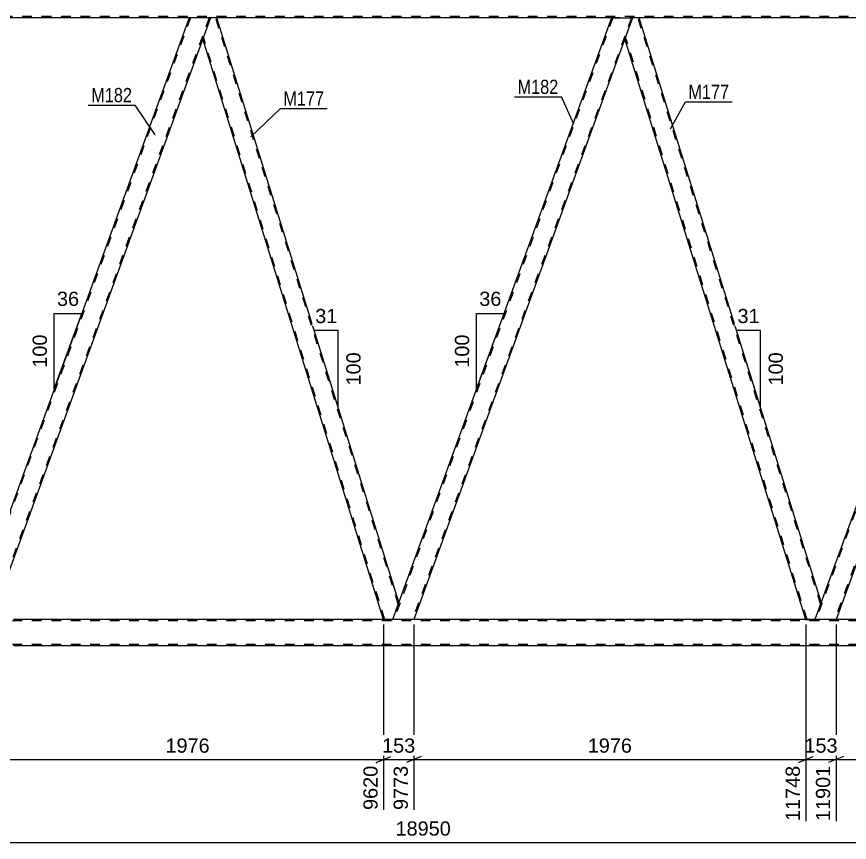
# Model space of a CAD drawing. Header units: millimetres. Extents: x -111 to 730, y -400 to 194.
# Drawn here: x 222.6 to 390.5, y -168.1 to -1.8 of the extents above; entities that cross this region are included whole.
import ezdxf

# ---------------------------------------------------------------- set-up
doc = ezdxf.new("R2010")
doc.units = ezdxf.units.MM
doc.linetypes.add('DXK_LINE_DOT2', pattern=[3.9198, 1.9599, -1.9599])
doc.styles.add('Arial', font='ARIAL.TTF', dxfattribs={"height": 0.2})
doc.styles.add('Arial Narrow', font='ARIALN.TTF', dxfattribs={"height": 0.2})

# ---------------------------------------------------------------- blocks, each defined once
blk = doc.blocks.new('Part-203724211-2986 - 2778')
at = {"color": 7, "linetype": 'DXK_LINE_DOT2'}
for p, q in [((257.64, -2), (213.51, -123.22)), ((261.38, -2), (217.26, -123.22)), ((257.64, -2), (257.65, -2)), ((261.64, -2), (260.09, -6.25)), ((213.26, -123.22), (215.02, -118.4)), ((219.27, -118.4), (217.52, -123.22)), ((217.52, -123.22), (213.26, -123.22))]:
    blk.add_line(p, q, dxfattribs=at)
at = {"color": 2, "linetype": 'Continuous'}
for p, q in [((257.38, -2), (215.02, -118.4)), ((261.64, -2), (257.38, -2)), ((260.09, -6.25), (219.27, -118.4))]:
    blk.add_line(p, q, dxfattribs=at)
blk = doc.blocks.new('Part-203724211-2991 - 2778')
at = {"color": 2, "linetype": 'Continuous'}
for p, q in [((346.77, -2), (345.22, -6.25)), ((348.09, -2), (346.77, -2)), ((384.79, -119.75), (348.09, -2)), ((381.68, -123.22), (345.22, -6.25)), ((384.52, -120.49), (383.53, -123.22)), ((384.79, -119.75), (384.52, -120.49))]:
    blk.add_line(p, q, dxfattribs=at)
at = {"color": 7, "linetype": 'DXK_LINE_DOT2'}
for p, q in [((384.66, -120.12), (347.84, -2)), ((381.93, -123.22), (345.36, -5.88)), ((384.77, -119.81), (384.52, -120.49)), ((381.68, -123.22), (383.53, -123.22))]:
    blk.add_line(p, q, dxfattribs=at)
blk = doc.blocks.new('Part-203724211-3001 - 2778')
at = {"color": 2, "linetype": 'Continuous'}
for p, q in [((261.64, -2), (260.09, -6.25)), ((262.95, -2), (261.64, -2)), ((299.66, -119.75), (262.95, -2)), ((296.55, -123.22), (260.09, -6.25)), ((298.39, -123.22), (299.66, -119.75))]:
    blk.add_line(p, q, dxfattribs=at)
at = {"color": 7, "linetype": 'DXK_LINE_DOT2'}
for p, q in [((299.52, -120.12), (262.7, -2)), ((296.8, -123.22), (260.22, -5.88)), ((296.55, -123.22), (298.39, -123.22))]:
    blk.add_line(p, q, dxfattribs=at)
blk = doc.blocks.new('Part-203724211-3026 - 2778')
at = {"color": 7, "linetype": 'DXK_LINE_DOT2'}
for p, q in [((342.77, -2), (298.65, -123.22)), ((346.52, -2), (302.39, -123.22)), ((342.77, -2), (342.79, -2)), ((346.77, -2), (345.22, -6.25)), ((299.66, -119.75), (298.39, -123.22)), ((302.65, -123.22), (298.39, -123.22))]:
    blk.add_line(p, q, dxfattribs=at)
at = {"color": 2, "linetype": 'Continuous'}
for p, q in [((342.51, -2), (299.66, -119.75)), ((342.51, -2), (346.77, -2)), ((345.22, -6.25), (302.65, -123.22))]:
    blk.add_line(p, q, dxfattribs=at)
blk = doc.blocks.new('Part-203724211-3031 - 2778')
at = {"color": 7, "linetype": 'DXK_LINE_DOT2'}
for p, q in [((427.9, -2), (383.78, -123.22)), ((431.65, -2), (387.53, -123.22)), ((427.9, -2), (427.92, -2)), ((431.9, -2), (430.36, -6.25)), ((384.79, -119.75), (383.53, -123.22)), ((387.78, -123.22), (383.53, -123.22))]:
    blk.add_line(p, q, dxfattribs=at)
at = {"color": 2, "linetype": 'Continuous'}
for p, q in [((427.65, -2), (384.79, -119.75)), ((427.65, -2), (431.9, -2)), ((430.36, -6.25), (387.78, -123.22))]:
    blk.add_line(p, q, dxfattribs=at)
blk = doc.blocks.new('Part-203724211-3360 - 2778')
at = {"color": 7, "linetype": 'DXK_LINE_DOT2'}
for p, q in [((633.32, -1.76), (-29.49, -1.76)), ((262.95, -2), (257.38, -2)), ((348.09, -2), (342.51, -2))]:
    blk.add_line(p, q, dxfattribs=at)
at = {"color": 2, "linetype": 'Continuous'}
for p, q in [((257.38, -2), (177.82, -2)), ((342.51, -2), (262.95, -2)), ((427.65, -2), (348.09, -2))]:
    blk.add_line(p, q, dxfattribs=at)
blk = doc.blocks.new('Part-203724211-3365 - 2778')
at = {"color": 7, "linetype": 'DXK_LINE_DOT2'}
for p, q in [((623.52, -123.46), (-50.14, -123.46)), ((623.52, -128.26), (-50.14, -128.26))]:
    blk.add_line(p, q, dxfattribs=at)
at = {"color": 2, "linetype": 'Continuous'}
for p, q in [((462.18, -123.22), (221.96, -123.22)), ((462.18, -128.5), (221.96, -128.5))]:
    blk.add_line(p, q, dxfattribs=at)
blk = doc.blocks.new('StraightDimension-203724211-3465 - 2778')
at = {"color": 7, "linetype": 'Continuous'}
for p, q in [((387.78, -124.22), (387.78, -163.83)), ((466.82, -124.22), (466.82, -163.83)), ((389.28, -150.81), (386.28, -152.01)), ((465.32, -152.01), (468.32, -150.81)), ((387.78, -151.41), (466.82, -151.41))]:
    blk.add_line(p, q, dxfattribs=at)
at = {"color": 0}
blk.add_wipeout([(432.35, -150.66), (432.35, -146.46), (422.25, -146.46), (422.25, -150.66)], dxfattribs=at)
at = {"color": 0, "linetype": 'Continuous'}
blk.add_wipeout([(466.22, -152.11), (462.02, -152.11), (462.02, -164.43), (466.22, -164.43)], dxfattribs=at)
at = {"color": 3, "style": 'Arial'}
blk.add_text('1976', height=2.865, dxfattribs=at).set_placement((422.85, -150.06))
at = {"color": 3, "linetype": 'Continuous', "style": 'Arial'}
blk.add_text('13877', height=2.865, rotation=90.0002, dxfattribs=at).set_placement((465.62, -163.83))
blk = doc.blocks.new('StraightDimension-203724211-3483 - 2778')
at = {"color": 7, "linetype": 'Continuous'}
for p, q in [((381.68, -124.22), (381.68, -163.83)), ((387.78, -124.22), (387.78, -163.83)), ((380.18, -152.01), (383.18, -150.81)), ((389.28, -150.81), (386.28, -152.01)), ((381.68, -151.41), (387.78, -151.41))]:
    blk.add_line(p, q, dxfattribs=at)
at = {"color": 0}
blk.add_wipeout([(388.67, -150.66), (388.67, -146.46), (380.8, -146.46), (380.8, -150.66)], dxfattribs=at)
at = {"color": 0, "linetype": 'Continuous'}
blk.add_wipeout([(387.18, -152.11), (382.98, -152.11), (382.98, -164.43), (387.18, -164.43)], dxfattribs=at)
at = {"color": 3, "style": 'Arial'}
blk.add_text('153', height=2.865, dxfattribs=at).set_placement((381.4, -150.06))
at = {"color": 3, "linetype": 'Continuous', "style": 'Arial'}
blk.add_text('11901', height=2.865, rotation=90.0002, dxfattribs=at).set_placement((386.58, -163.83))
blk = doc.blocks.new('StraightDimension-203724211-3501 - 2778')
at = {"color": 7, "linetype": 'Continuous'}
for p, q in [((302.65, -124.22), (302.65, -161.6)), ((381.68, -124.22), (381.68, -163.83)), ((304.15, -150.81), (301.15, -152.01)), ((380.18, -152.01), (383.18, -150.81)), ((302.65, -151.41), (381.68, -151.41))]:
    blk.add_line(p, q, dxfattribs=at)
at = {"color": 0}
blk.add_wipeout([(347.21, -150.66), (347.21, -146.46), (337.12, -146.46), (337.12, -150.66)], dxfattribs=at)
at = {"color": 0, "linetype": 'Continuous'}
blk.add_wipeout([(381.08, -152.11), (376.88, -152.11), (376.88, -164.43), (381.08, -164.43)], dxfattribs=at)
at = {"color": 3, "style": 'Arial'}
blk.add_text('1976', height=2.865, dxfattribs=at).set_placement((337.72, -150.06))
at = {"color": 3, "linetype": 'Continuous', "style": 'Arial'}
blk.add_text('11748', height=2.865, rotation=90.0002, dxfattribs=at).set_placement((380.48, -163.83))
blk = doc.blocks.new('AngleDimension-203724211-12802 - 2778')
at = {"color": 7, "linetype": 'Continuous'}
for p, q in [((370.13, -72.72), (367.72, -65)), ((372.55, -65), (367.72, -65)), ((372.55, -80.46), (367.72, -65)), ((372.55, -80.46), (372.55, -65))]:
    blk.add_line(p, q, dxfattribs=at)
at = {"color": 0}
for points in [[(372.96, -64.1), (372.96, -59.9), (367.31, -59.9), (367.31, -64.1)], [(377.65, -68.79), (373.45, -68.79), (373.45, -76.67), (377.65, -76.67)]]:
    blk.add_wipeout(points, dxfattribs=at)
at = {"color": 3, "style": 'Arial'}
blk.add_text('31', height=2.865, dxfattribs=at).set_placement((367.91, -63.5))
blk.add_text('100', height=2.865, rotation=90.0002, dxfattribs=at).set_placement((377.05, -76.07))
blk = doc.blocks.new('StraightDimension-203724211-3537 - 2778')
at = {"color": 7, "linetype": 'Continuous'}
for p, q in [((217.52, -124.22), (217.52, -161.6)), ((296.55, -124.22), (296.55, -161.6)), ((219.02, -150.81), (216.02, -152.01)), ((295.05, -152.01), (298.05, -150.81)), ((217.52, -151.41), (296.55, -151.41))]:
    blk.add_line(p, q, dxfattribs=at)
at = {"color": 0}
blk.add_wipeout([(262.08, -150.66), (262.08, -146.46), (251.98, -146.46), (251.98, -150.66)], dxfattribs=at)
at = {"color": 0, "linetype": 'Continuous'}
blk.add_wipeout([(295.95, -152.11), (291.75, -152.11), (291.75, -162.2), (295.95, -162.2)], dxfattribs=at)
at = {"color": 3, "style": 'Arial'}
blk.add_text('1976', height=2.865, dxfattribs=at).set_placement((252.58, -150.06))
at = {"color": 3, "linetype": 'Continuous', "style": 'Arial'}
blk.add_text('9620', height=2.865, rotation=90.0002, dxfattribs=at).set_placement((295.35, -161.6))
blk = doc.blocks.new('AngleDimension-203724211-4193 - 2778')
at = {"color": 7, "linetype": 'Continuous'}
for p, q in [((315.3, -61.54), (320.84, -61.54)), ((315.3, -76.76), (320.84, -61.54)), ((315.3, -76.76), (315.3, -61.54)), ((318.02, -69.3), (320.84, -61.54))]:
    blk.add_line(p, q, dxfattribs=at)
at = {"color": 0}
for points in [[(320.9, -60.64), (320.9, -56.44), (315.25, -56.44), (315.25, -60.64)], [(314.4, -65.22), (310.2, -65.22), (310.2, -73.09), (314.4, -73.09)]]:
    blk.add_wipeout(points, dxfattribs=at)
at = {"color": 3, "style": 'Arial'}
blk.add_text('36', height=2.865, dxfattribs=at).set_placement((315.85, -60.04))
blk.add_text('100', height=2.865, rotation=90.0002, dxfattribs=at).set_placement((313.8, -72.49))
blk = doc.blocks.new('StraightDimension-203724211-3519 - 2778')
at = {"color": 7, "linetype": 'Continuous'}
for p, q in [((296.55, -124.22), (296.55, -161.6)), ((302.65, -124.22), (302.65, -161.6)), ((295.05, -152.01), (298.05, -150.81)), ((304.15, -150.81), (301.15, -152.01)), ((296.55, -151.41), (302.65, -151.41))]:
    blk.add_line(p, q, dxfattribs=at)
at = {"color": 0}
blk.add_wipeout([(303.53, -150.66), (303.53, -146.46), (295.66, -146.46), (295.66, -150.66)], dxfattribs=at)
at = {"color": 0, "linetype": 'Continuous'}
blk.add_wipeout([(302.05, -152.11), (297.85, -152.11), (297.85, -162.2), (302.05, -162.2)], dxfattribs=at)
at = {"color": 3, "style": 'Arial'}
blk.add_text('153', height=2.865, dxfattribs=at).set_placement((296.26, -150.06))
at = {"color": 3, "linetype": 'Continuous', "style": 'Arial'}
blk.add_text('9773', height=2.865, rotation=90.0002, dxfattribs=at).set_placement((301.45, -161.6))
blk = doc.blocks.new('StraightDimension-203724211-3818 - 2778')
at = {"color": 7, "linetype": 'Continuous'}
blk.add_line((-58.76, -168.12), (667.81, -168.12), dxfattribs=at)
at = {"color": 0}
blk.add_wipeout([(310.68, -167.37), (310.68, -163.17), (298.37, -163.17), (298.37, -167.37)], dxfattribs=at)
at = {"color": 3, "style": 'Arial'}
blk.add_text('18950', height=2.865, dxfattribs=at).set_placement((298.97, -166.77))
blk = doc.blocks.new('AngleDimension-203724211-12757 - 2778')
at = {"color": 7, "linetype": 'Continuous'}
for p, q in [((285, -72.72), (282.59, -65)), ((287.41, -65), (282.59, -65)), ((287.41, -80.46), (282.59, -65)), ((287.41, -80.46), (287.41, -65))]:
    blk.add_line(p, q, dxfattribs=at)
at = {"color": 0}
for points in [[(287.82, -64.1), (287.82, -59.9), (282.18, -59.9), (282.18, -64.1)], [(292.51, -68.79), (288.31, -68.79), (288.31, -76.67), (292.51, -76.67)]]:
    blk.add_wipeout(points, dxfattribs=at)
at = {"color": 3, "style": 'Arial'}
blk.add_text('31', height=2.865, dxfattribs=at).set_placement((282.78, -63.5))
blk.add_text('100', height=2.865, rotation=90.0002, dxfattribs=at).set_placement((291.91, -76.07))
blk = doc.blocks.new('AngleDimension-203724211-4469 - 2778')
at = {"color": 7, "linetype": 'Continuous'}
for p, q in [((230.17, -61.54), (235.71, -61.54)), ((230.17, -76.76), (235.71, -61.54)), ((230.17, -76.76), (230.17, -61.54)), ((232.89, -69.3), (235.71, -61.54))]:
    blk.add_line(p, q, dxfattribs=at)
at = {"color": 0}
for points in [[(235.76, -60.64), (235.76, -56.44), (230.11, -56.44), (230.11, -60.64)], [(229.27, -65.22), (225.07, -65.22), (225.07, -73.09), (229.27, -73.09)]]:
    blk.add_wipeout(points, dxfattribs=at)
at = {"color": 3, "style": 'Arial'}
blk.add_text('36', height=2.865, dxfattribs=at).set_placement((230.71, -60.04))
blk.add_text('100', height=2.865, rotation=90.0002, dxfattribs=at).set_placement((228.67, -72.49))
blk = doc.blocks.new('Mark-203724211-2982 - 2778')
at = {"color": 0}
blk.add_wipeout([(245.85, -18.99), (245.85, -15.99), (237.62, -15.99), (237.62, -18.99)], dxfattribs=at)
blk.add_wipeout([(245.85, -18.99), (245.85, -15.99), (237.62, -15.99), (237.62, -18.99)], dxfattribs=at)
at = {"color": 30, "linetype": 'Continuous'}
for p in [(237.02, -19.59), (250.48, -25.54)]:
    blk.add_line(p, (246.45, -19.59), dxfattribs=at)
at = {"color": 3, "style": 'Arial Narrow'}
blk.add_text('M182', height=2.863, dxfattribs=at).set_placement((237.62, -18.99))
blk = doc.blocks.new('Mark-203724211-2987 - 2778')
at = {"color": 0}
blk.add_wipeout([(366.22, -18.35), (366.22, -15.35), (358, -15.35), (358, -18.35)], dxfattribs=at)
blk.add_wipeout([(366.22, -18.35), (366.22, -15.35), (358, -15.35), (358, -18.35)], dxfattribs=at)
at = {"color": 30, "linetype": 'Continuous'}
for p, q in [((354.38, -24.36), (357.4, -18.95)), ((357.4, -18.95), (366.82, -18.95))]:
    blk.add_line(p, q, dxfattribs=at)
at = {"color": 3, "style": 'Arial Narrow'}
blk.add_text('M177', height=2.863, dxfattribs=at).set_placement((358, -18.35))
blk = doc.blocks.new('Mark-203724211-2997 - 2778')
at = {"color": 0}
blk.add_wipeout([(284.57, -19.69), (284.57, -16.69), (276.35, -16.69), (276.35, -19.69)], dxfattribs=at)
blk.add_wipeout([(284.57, -19.69), (284.57, -16.69), (276.35, -16.69), (276.35, -19.69)], dxfattribs=at)
at = {"color": 30, "linetype": 'Continuous'}
for p, q in [((269.82, -25.95), (275.75, -20.29)), ((275.75, -20.29), (285.17, -20.29))]:
    blk.add_line(p, q, dxfattribs=at)
at = {"color": 3, "style": 'Arial Narrow'}
blk.add_text('M177', height=2.863, dxfattribs=at).set_placement((276.35, -19.69))
blk = doc.blocks.new('Mark-203724211-3022 - 2778')
at = {"color": 0}
blk.add_wipeout([(331.8, -17.33), (331.8, -14.33), (323.57, -14.33), (323.57, -17.33)], dxfattribs=at)
blk.add_wipeout([(331.8, -17.33), (331.8, -14.33), (323.57, -14.33), (323.57, -17.33)], dxfattribs=at)
at = {"color": 30, "linetype": 'Continuous'}
for p in [(322.97, -17.93), (334.91, -23.41)]:
    blk.add_line(p, (332.4, -17.93), dxfattribs=at)
at = {"color": 3, "style": 'Arial Narrow'}
blk.add_text('M182', height=2.863, dxfattribs=at).set_placement((323.57, -17.33))

msp = doc.modelspace()

# ---------------------------------------------------------------- block references
for name in ['Part-203724211-3360 - 2778', 'Part-203724211-2986 - 2778', 'Part-203724211-3001 - 2778', 'Part-203724211-3026 - 2778', 'Part-203724211-2991 - 2778', 'Part-203724211-3031 - 2778', 'Part-203724211-3365 - 2778']:
    msp.add_blockref(name, (0, 0))

# ---------------------------------------------------------------- next in the draw order: block references
for name in ['AngleDimension-203724211-4193 - 2778', 'AngleDimension-203724211-12802 - 2778', 'StraightDimension-203724211-3537 - 2778', 'StraightDimension-203724211-3465 - 2778']:
    msp.add_blockref(name, (0, 0))

# ---------------------------------------------------------------- next in the draw order: block references
msp.add_blockref('StraightDimension-203724211-3483 - 2778', (0, 0))

# ---------------------------------------------------------------- next in the draw order: block references
msp.add_blockref('StraightDimension-203724211-3501 - 2778', (0, 0))

# ---------------------------------------------------------------- next in the draw order: block references
msp.add_blockref('StraightDimension-203724211-3519 - 2778', (0, 0))

# ---------------------------------------------------------------- next in the draw order: block references
msp.add_blockref('StraightDimension-203724211-3818 - 2778', (0, 0))

# ---------------------------------------------------------------- next in the draw order: block references
for name in ['Mark-203724211-3022 - 2778', 'Mark-203724211-2982 - 2778', 'Mark-203724211-2997 - 2778', 'Mark-203724211-2987 - 2778', 'AngleDimension-203724211-4469 - 2778', 'AngleDimension-203724211-12757 - 2778']:
    msp.add_blockref(name, (0, 0))

doc.saveas('drawing.dxf')
